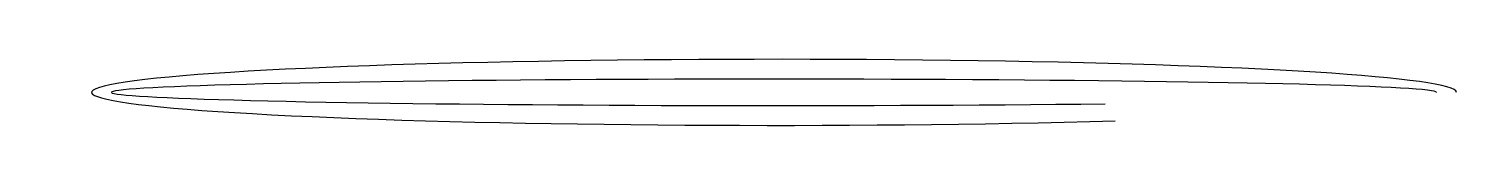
# Model space of a CAD drawing. Units: millimetres at full size, sheet at 1:100. Extents: x -11251 to 10300, y -5546 to -4458.
import ezdxf

# ---------------------------------------------------------------- set-up
doc = ezdxf.new("R2010")
doc.units = ezdxf.units.MM
doc.header["$LTSCALE"] = 100
doc.layers.add('0-0', color=7, linetype='Continuous')

msp = doc.modelspace()

# ---------------------------------------------------------------- linework, layer by layer
at = {"layer": '0-0'}
for major_axis, ratio in [((10300, 0), 0.048544), ((10000, 0), 0.02)]:
    msp.add_ellipse((0, -5000), major_axis=major_axis, ratio=ratio, start_param=6.283185, end_param=11.519173, dxfattribs=at)

doc.saveas('drawing.dxf')
